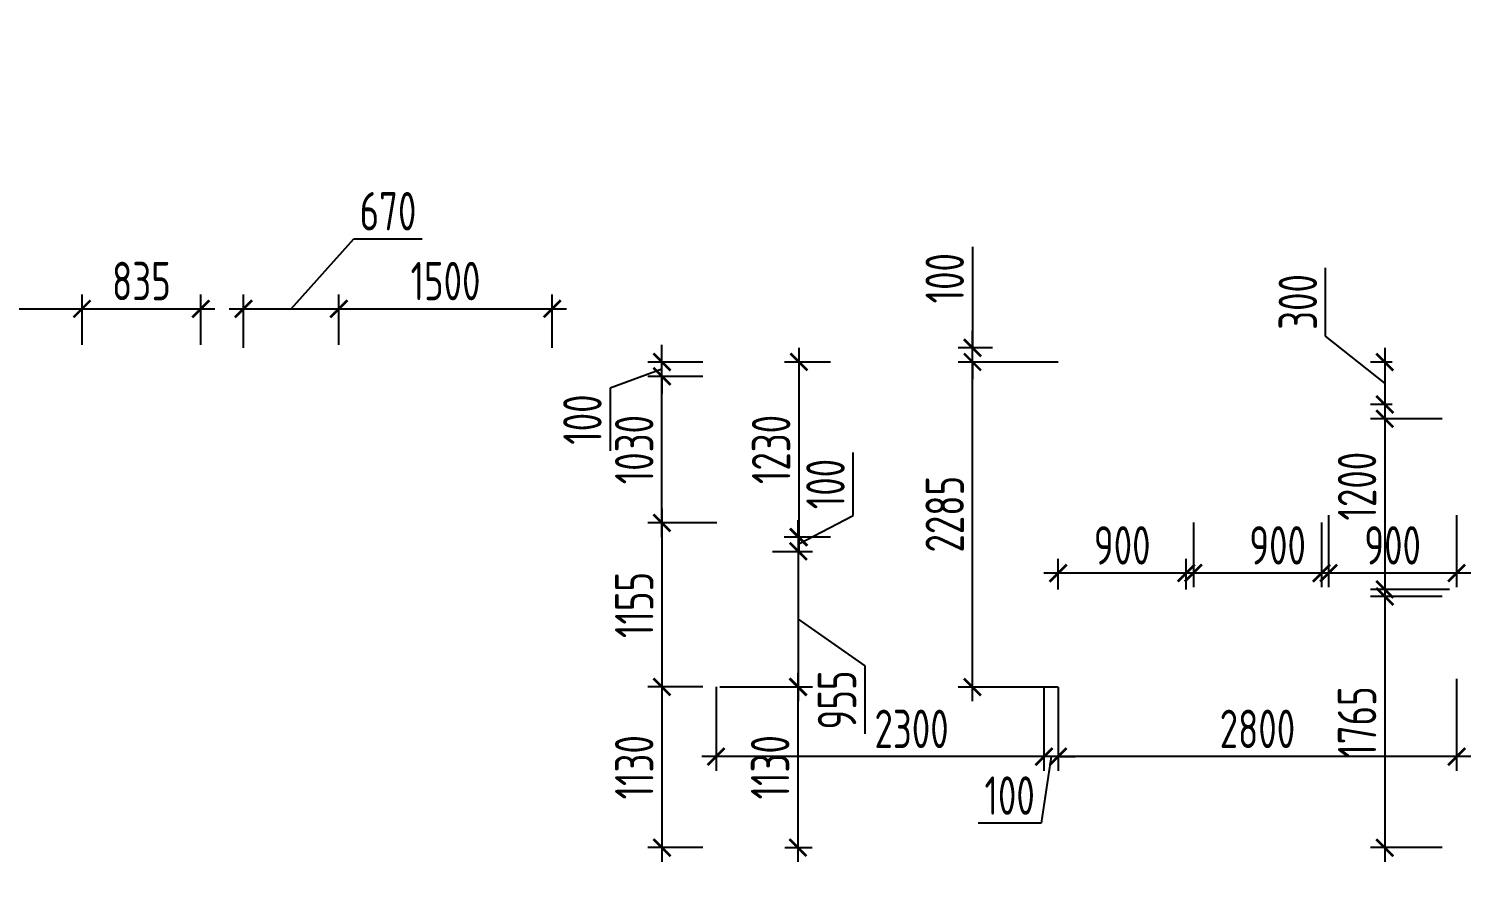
# Model space of a CAD drawing. Header units: millimetres. Extents: x -350007 to 536090, y -888 to 198380.
# Drawn here: x -170471 to -160289, y 75016 to 80921 of the extents above; entities that cross this region are included whole.
import ezdxf

# ---------------------------------------------------------------- set-up
doc = ezdxf.new("R2010")
doc.units = ezdxf.units.MM
doc.layers.add('АР_Размеры нов.', color=15, linetype='Continuous', lineweight=0)
doc.styles.add('ISOCPEUR', font='isocpeur.ttf', dxfattribs={"width": 0.7})
doc.dimstyles.new('R_100', dxfattribs={"dimtxt": 270, "dimasz": 120, "dimexe": 100, "dimexo": 0, "dimgap": 60, "dimtad": 1, "dimdec": 0, "dimrnd": 5, "dimzin": 0, "dimdsep": 46, "dimtxsty": 'ISOCPEUR', "dimblk": 'ARCHTICK', "dimcen": 0, "dimdle": 100, "dimclrd": 256, "dimclre": 256, "dimclrt": 256, "dimadec": 0, "dimazin": 0, "dimtfac": 2, "dimtdec": 0, "dimtofl": 0, "dimtmove": 1, "dimatfit": 3, "dimfxl": 1, "dimtvp": 3, "dimtolj": 1, "dimtzin": 0, "dimarcsym": 0})

# ---------------------------------------------------------------- blocks, each defined once
blk = doc.blocks.new('_ArchTick')
at = {"color": 0, "linetype": 'ByBlock', "const_width": 0.15}
blk.add_lwpolyline([(-0.5, -0.5), (0.5, 0.5)], dxfattribs=at)
blk = doc.blocks.new('*D2772')
at = {"layer": 'АР_Размеры нов.', "lineweight": -2, "ltscale": 100, "transparency": 16777216}
for p, q in [((-171598, 78700), (-171598, 79054)), ((-170098, 78700), (-170098, 79054)), ((-171698, 78954), (-169998, 78954))]:
    blk.add_line(p, q, dxfattribs=at)
at = {"layer": 'АР_Размеры нов.', "lineweight": -2, "ltscale": 100, "transparency": 16777216, "xscale": 120, "yscale": 120, "zscale": 120, "rotation": 180}
blk.add_blockref('_ArchTick', (-171598, 78954), dxfattribs=at)
at = {"layer": 'АР_Размеры нов.', "lineweight": -2, "ltscale": 100, "transparency": 16777216, "xscale": 120, "yscale": 120, "zscale": 120}
blk.add_blockref('_ArchTick', (-170098, 78954), dxfattribs=at)
at = {"layer": 'АР_Размеры нов.', "ltscale": 100, "transparency": 16777216, "insert": (-170848, 79149), "char_height": 270, "attachment_point": 5, "style": 'ISOCPEUR'}
blk.add_mtext('\\A1;1500', dxfattribs=at)
blk = doc.blocks.new('*D2773')
at = {"layer": 'АР_Размеры нов.', "lineweight": -2, "ltscale": 100, "transparency": 16777216}
for p, q in [((-168294, 78700), (-168294, 79054)), ((-166794, 78680), (-166794, 79054)), ((-168394, 78954), (-166694, 78954))]:
    blk.add_line(p, q, dxfattribs=at)
at = {"layer": 'АР_Размеры нов.', "lineweight": -2, "ltscale": 100, "transparency": 16777216, "xscale": 120, "yscale": 120, "zscale": 120, "rotation": 180}
blk.add_blockref('_ArchTick', (-168294, 78954), dxfattribs=at)
at = {"layer": 'АР_Размеры нов.', "lineweight": -2, "ltscale": 100, "transparency": 16777216, "xscale": 120, "yscale": 120, "zscale": 120}
blk.add_blockref('_ArchTick', (-166794, 78954), dxfattribs=at)
at = {"layer": 'АР_Размеры нов.', "ltscale": 100, "transparency": 16777216, "insert": (-167544, 79149), "char_height": 270, "attachment_point": 5, "style": 'ISOCPEUR'}
blk.add_mtext('\\A1;1500', dxfattribs=at)
blk = doc.blocks.new('*D2774')
at = {"layer": 'АР_Размеры нов.', "lineweight": -2, "ltscale": 100, "transparency": 16777216}
for p, q in [((-166023, 76396), (-166023, 75066)), ((-165737, 76296), (-166123, 76296)), ((-165737, 75166), (-166123, 75166))]:
    blk.add_line(p, q, dxfattribs=at)
at = {"layer": 'АР_Размеры нов.', "lineweight": -2, "ltscale": 100, "transparency": 16777216, "xscale": 120, "yscale": 120, "zscale": 120}
for p, rotation in [((-166023, 76296), 90), ((-166023, 75166), 270)]:
    blk.add_blockref('_ArchTick', p, dxfattribs=dict(at, rotation=rotation))
at = {"layer": 'АР_Размеры нов.', "ltscale": 100, "transparency": 16777216, "insert": (-166218, 75731), "char_height": 270, "attachment_point": 5, "rotation": 90, "style": 'ISOCPEUR'}
blk.add_mtext('\\A1;1130', dxfattribs=at)
blk = doc.blocks.new('*D2775')
at = {"layer": 'АР_Размеры нов.', "lineweight": -2, "ltscale": 100, "transparency": 16777216}
for p, q in [((-166023, 77349), (-166023, 78579)), ((-165737, 78479), (-166123, 78479)), ((-165637, 77449), (-166123, 77449))]:
    blk.add_line(p, q, dxfattribs=at)
at = {"layer": 'АР_Размеры нов.', "lineweight": -2, "ltscale": 100, "transparency": 16777216, "xscale": 120, "yscale": 120, "zscale": 120}
for p, rotation in [((-166023, 78479), 90), ((-166023, 77449), 270)]:
    blk.add_blockref('_ArchTick', p, dxfattribs=dict(at, rotation=rotation))
at = {"layer": 'АР_Размеры нов.', "ltscale": 100, "transparency": 16777216, "insert": (-166218, 77964), "char_height": 270, "attachment_point": 5, "rotation": 90, "style": 'ISOCPEUR'}
blk.add_mtext('\\A1;1030', dxfattribs=at)
blk = doc.blocks.new('*D2697')
at = {"layer": 'АР_Размеры нов.', "lineweight": -2, "ltscale": 100, "transparency": 16777216}
for p, q in [((-170098, 78700), (-170098, 79054)), ((-169264, 78700), (-169264, 79054)), ((-170198, 78954), (-169164, 78954))]:
    blk.add_line(p, q, dxfattribs=at)
at = {"layer": 'АР_Размеры нов.', "lineweight": -2, "ltscale": 100, "transparency": 16777216, "xscale": 120, "yscale": 120, "zscale": 120, "rotation": 180}
blk.add_blockref('_ArchTick', (-170098, 78954), dxfattribs=at)
at = {"layer": 'АР_Размеры нов.', "lineweight": -2, "ltscale": 100, "transparency": 16777216, "xscale": 120, "yscale": 120, "zscale": 120}
blk.add_blockref('_ArchTick', (-169264, 78954), dxfattribs=at)
at = {"layer": 'АР_Размеры нов.', "ltscale": 100, "transparency": 16777216, "insert": (-169681, 79149), "char_height": 270, "attachment_point": 5, "style": 'ISOCPEUR'}
blk.add_mtext('\\A1;835', dxfattribs=at)
blk = doc.blocks.new('*D2698')
at = {"layer": 'АР_Размеры нов.', "lineweight": -2, "ltscale": 100, "transparency": 16777216}
for p, q in [((-168629, 78954), (-168188, 79445)), ((-168188, 79445), (-167709, 79445)), ((-168964, 78680), (-168964, 79054)), ((-168294, 78700), (-168294, 79054)), ((-169064, 78954), (-168194, 78954))]:
    blk.add_line(p, q, dxfattribs=at)
at = {"layer": 'АР_Размеры нов.', "lineweight": -2, "ltscale": 100, "transparency": 16777216, "xscale": 120, "yscale": 120, "zscale": 120, "rotation": 180}
blk.add_blockref('_ArchTick', (-168964, 78954), dxfattribs=at)
at = {"layer": 'АР_Размеры нов.', "lineweight": -2, "ltscale": 100, "transparency": 16777216, "xscale": 120, "yscale": 120, "zscale": 120}
blk.add_blockref('_ArchTick', (-168294, 78954), dxfattribs=at)
at = {"layer": 'АР_Размеры нов.', "ltscale": 100, "transparency": 16777216, "insert": (-167948, 79640), "char_height": 270, "attachment_point": 5, "style": 'ISOCPEUR'}
blk.add_mtext('\\A1;670', dxfattribs=at)
blk = doc.blocks.new('*D1726')
at = {"layer": 'АР_Размеры нов.', "lineweight": -2, "ltscale": 500, "transparency": 16777216}
for p, q in [((-161360, 78762), (-161360, 79241)), ((-160944, 78431), (-161360, 78762)), ((-160944, 78680), (-160944, 78181)), ((-160893, 78580), (-161044, 78580)), ((-160893, 78281), (-161044, 78281))]:
    blk.add_line(p, q, dxfattribs=at)
at = {"layer": 'АР_Размеры нов.', "lineweight": -2, "ltscale": 500, "transparency": 16777216, "xscale": 120, "yscale": 120, "zscale": 120}
for p, rotation in [((-160944, 78580), 90), ((-160944, 78281), 270)]:
    blk.add_blockref('_ArchTick', p, dxfattribs=dict(at, rotation=rotation))
at = {"layer": 'АР_Размеры нов.', "lineweight": 13, "ltscale": 500, "transparency": 16777216, "insert": (-161555, 79002), "char_height": 270, "attachment_point": 5, "rotation": 90, "style": 'ISOCPEUR'}
blk.add_mtext('\\A1;300', dxfattribs=at)
blk = doc.blocks.new('*D1727')
at = {"layer": 'АР_Размеры нов.', "lineweight": -2, "ltscale": 500, "transparency": 16777216}
for p, q in [((-160944, 78281), (-160944, 76881)), ((-160540, 78181), (-161044, 78181)), ((-160490, 76981), (-161044, 76981))]:
    blk.add_line(p, q, dxfattribs=at)
at = {"layer": 'АР_Размеры нов.', "lineweight": -2, "ltscale": 500, "transparency": 16777216, "xscale": 120, "yscale": 120, "zscale": 120}
for p, rotation in [((-160944, 78181), 90), ((-160944, 76981), 270)]:
    blk.add_blockref('_ArchTick', p, dxfattribs=dict(at, rotation=rotation))
at = {"layer": 'АР_Размеры нов.', "lineweight": 13, "ltscale": 500, "transparency": 16777216, "insert": (-161139, 77707), "char_height": 270, "attachment_point": 5, "rotation": 90, "style": 'ISOCPEUR'}
blk.add_mtext('\\A1;1200', dxfattribs=at)
blk = doc.blocks.new('*D1728')
at = {"layer": 'АР_Размеры нов.', "lineweight": -2, "ltscale": 500, "transparency": 16777216}
for p, q in [((-160944, 77031), (-160944, 75066)), ((-160540, 76931), (-161044, 76931)), ((-160540, 75166), (-161044, 75166))]:
    blk.add_line(p, q, dxfattribs=at)
at = {"layer": 'АР_Размеры нов.', "lineweight": -2, "ltscale": 500, "transparency": 16777216, "xscale": 120, "yscale": 120, "zscale": 120}
for p, rotation in [((-160944, 76931), 90), ((-160944, 75166), 270)]:
    blk.add_blockref('_ArchTick', p, dxfattribs=dict(at, rotation=rotation))
at = {"layer": 'АР_Размеры нов.', "lineweight": 13, "ltscale": 500, "transparency": 16777216, "insert": (-161139, 76049), "char_height": 270, "attachment_point": 5, "rotation": 90, "style": 'ISOCPEUR'}
blk.add_mtext('\\A1;1765', dxfattribs=at)
blk = doc.blocks.new('*D1729')
at = {"layer": 'АР_Размеры нов.', "lineweight": -2, "ltscale": 500, "transparency": 16777216}
for p, q in [((-161339, 77504), (-161339, 76996)), ((-160439, 77504), (-160439, 76996)), ((-160339, 77096), (-161439, 77096))]:
    blk.add_line(p, q, dxfattribs=at)
at = {"layer": 'АР_Размеры нов.', "lineweight": -2, "ltscale": 500, "transparency": 16777216, "xscale": 120, "yscale": 120, "zscale": 120, "rotation": 180}
blk.add_blockref('_ArchTick', (-161339, 77096), dxfattribs=at)
at = {"layer": 'АР_Размеры нов.', "lineweight": -2, "ltscale": 500, "transparency": 16777216, "xscale": 120, "yscale": 120, "zscale": 120}
blk.add_blockref('_ArchTick', (-160439, 77096), dxfattribs=at)
at = {"layer": 'АР_Размеры нов.', "lineweight": 13, "ltscale": 500, "transparency": 16777216, "insert": (-160889, 77291), "char_height": 270, "attachment_point": 5, "style": 'ISOCPEUR'}
blk.add_mtext('\\A1;900', dxfattribs=at)
blk = doc.blocks.new('*D1730')
at = {"layer": 'АР_Размеры нов.', "lineweight": -2, "ltscale": 500, "transparency": 16777216}
for p, q in [((-162289, 77452), (-162289, 76996)), ((-161389, 77452), (-161389, 76996)), ((-161289, 77096), (-162389, 77096))]:
    blk.add_line(p, q, dxfattribs=at)
at = {"layer": 'АР_Размеры нов.', "lineweight": -2, "ltscale": 500, "transparency": 16777216, "xscale": 120, "yscale": 120, "zscale": 120, "rotation": 180}
blk.add_blockref('_ArchTick', (-162289, 77096), dxfattribs=at)
at = {"layer": 'АР_Размеры нов.', "lineweight": -2, "ltscale": 500, "transparency": 16777216, "xscale": 120, "yscale": 120, "zscale": 120}
blk.add_blockref('_ArchTick', (-161389, 77096), dxfattribs=at)
at = {"layer": 'АР_Размеры нов.', "lineweight": 13, "ltscale": 500, "transparency": 16777216, "insert": (-161697, 77291), "char_height": 270, "attachment_point": 5, "style": 'ISOCPEUR'}
blk.add_mtext('\\A1;900', dxfattribs=at)
blk = doc.blocks.new('*D1731')
at = {"layer": 'АР_Размеры нов.', "lineweight": -2, "ltscale": 500, "transparency": 16777216}
for p, q in [((-163239, 76981), (-163239, 77196)), ((-162339, 76981), (-162339, 77196)), ((-162239, 77096), (-163339, 77096))]:
    blk.add_line(p, q, dxfattribs=at)
at = {"layer": 'АР_Размеры нов.', "lineweight": -2, "ltscale": 500, "transparency": 16777216, "xscale": 120, "yscale": 120, "zscale": 120, "rotation": 180}
blk.add_blockref('_ArchTick', (-163239, 77096), dxfattribs=at)
at = {"layer": 'АР_Размеры нов.', "lineweight": -2, "ltscale": 500, "transparency": 16777216, "xscale": 120, "yscale": 120, "zscale": 120}
blk.add_blockref('_ArchTick', (-162339, 77096), dxfattribs=at)
at = {"layer": 'АР_Размеры нов.', "lineweight": 13, "ltscale": 500, "transparency": 16777216, "insert": (-162789, 77291), "char_height": 270, "attachment_point": 5, "style": 'ISOCPEUR'}
blk.add_mtext('\\A1;900', dxfattribs=at)
blk = doc.blocks.new('*D1732')
at = {"layer": 'АР_Размеры нов.', "lineweight": -2, "ltscale": 500, "transparency": 16777216}
for p, q in [((-166023, 77549), (-166023, 76196)), ((-165637, 77449), (-166123, 77449)), ((-165737, 76296), (-166123, 76296))]:
    blk.add_line(p, q, dxfattribs=at)
at = {"layer": 'АР_Размеры нов.', "lineweight": -2, "ltscale": 500, "transparency": 16777216, "xscale": 120, "yscale": 120, "zscale": 120}
for p, rotation in [((-166023, 77449), 90), ((-166023, 76296), 270)]:
    blk.add_blockref('_ArchTick', p, dxfattribs=dict(at, rotation=rotation))
at = {"layer": 'АР_Размеры нов.', "lineweight": 13, "ltscale": 500, "transparency": 16777216, "insert": (-166218, 76872), "char_height": 270, "attachment_point": 5, "rotation": 90, "style": 'ISOCPEUR'}
blk.add_mtext('\\A1;1155', dxfattribs=at)
blk = doc.blocks.new('*D1733')
at = {"layer": 'АР_Размеры нов.', "lineweight": -2, "ltscale": 500, "transparency": 16777216}
for p, q in [((-166023, 78580), (-166023, 78700)), ((-166023, 78530), (-166387, 78396)), ((-165737, 78580), (-166123, 78580)), ((-166023, 78479), (-166023, 78580)), ((-165737, 78479), (-166123, 78479)), ((-166023, 78479), (-166023, 78359)), ((-166387, 78396), (-166387, 77955))]:
    blk.add_line(p, q, dxfattribs=at)
at = {"layer": 'АР_Размеры нов.', "lineweight": -2, "ltscale": 500, "transparency": 16777216, "xscale": 120, "yscale": 120, "zscale": 120}
for p, rotation in [((-166023, 78580), 270), ((-166023, 78479), 90)]:
    blk.add_blockref('_ArchTick', p, dxfattribs=dict(at, rotation=rotation))
at = {"layer": 'АР_Размеры нов.', "lineweight": 13, "ltscale": 500, "transparency": 16777216, "insert": (-166582, 78175), "char_height": 270, "attachment_point": 5, "rotation": 90, "style": 'ISOCPEUR'}
blk.add_mtext('\\A1;100', dxfattribs=at)
blk = doc.blocks.new('*D1893')
at = {"layer": 'АР_Размеры нов.', "lineweight": -2, "ltscale": 500, "transparency": 16777216}
for p, q in [((-165061, 78680), (-165061, 77249)), ((-164838, 78580), (-165161, 78580)), ((-164838, 77349), (-165161, 77349))]:
    blk.add_line(p, q, dxfattribs=at)
at = {"layer": 'АР_Размеры нов.', "lineweight": -2, "ltscale": 500, "transparency": 16777216, "xscale": 120, "yscale": 120, "zscale": 120}
for p, rotation in [((-165061, 78580), 90), ((-165061, 77349), 270)]:
    blk.add_blockref('_ArchTick', p, dxfattribs=dict(at, rotation=rotation))
at = {"layer": 'АР_Размеры нов.', "lineweight": 13, "ltscale": 500, "transparency": 16777216, "insert": (-165256, 77965), "char_height": 270, "attachment_point": 5, "rotation": 90, "style": 'ISOCPEUR'}
blk.add_mtext('\\A1;1230', dxfattribs=at)
blk = doc.blocks.new('*D1894')
at = {"layer": 'АР_Размеры нов.', "lineweight": -2, "ltscale": 500, "transparency": 16777216}
for p, q in [((-164679, 77501), (-164679, 77943)), ((-165065, 77299), (-164679, 77501)), ((-165065, 77349), (-165065, 77469)), ((-164838, 77349), (-165165, 77349)), ((-165065, 77349), (-165065, 77249)), ((-165246, 77249), (-164965, 77249)), ((-165065, 77249), (-165065, 77129))]:
    blk.add_line(p, q, dxfattribs=at)
at = {"layer": 'АР_Размеры нов.', "lineweight": -2, "ltscale": 500, "transparency": 16777216, "xscale": 120, "yscale": 120, "zscale": 120}
for p, rotation in [((-165065, 77349), 270), ((-165065, 77249), 90)]:
    blk.add_blockref('_ArchTick', p, dxfattribs=dict(at, rotation=rotation))
at = {"layer": 'АР_Размеры нов.', "lineweight": 13, "ltscale": 500, "transparency": 16777216, "insert": (-164874, 77722), "char_height": 270, "attachment_point": 5, "rotation": 90, "style": 'ISOCPEUR'}
blk.add_mtext('\\A1;100', dxfattribs=at)
blk = doc.blocks.new('*D1895')
at = {"layer": 'АР_Размеры нов.', "lineweight": -2, "ltscale": 500, "transparency": 16777216}
for p, q in [((-165065, 77349), (-165065, 76196)), ((-165246, 77249), (-164965, 77249)), ((-165065, 76772), (-164598, 76444)), ((-164598, 76444), (-164598, 75965)), ((-165617, 76296), (-164965, 76296))]:
    blk.add_line(p, q, dxfattribs=at)
at = {"layer": 'АР_Размеры нов.', "lineweight": -2, "ltscale": 500, "transparency": 16777216, "xscale": 120, "yscale": 120, "zscale": 120}
for p, rotation in [((-165065, 77249), 90), ((-165065, 76296), 270)]:
    blk.add_blockref('_ArchTick', p, dxfattribs=dict(at, rotation=rotation))
at = {"layer": 'АР_Размеры нов.', "lineweight": 13, "ltscale": 500, "transparency": 16777216, "insert": (-164793, 76204), "char_height": 270, "attachment_point": 5, "rotation": 90, "style": 'ISOCPEUR'}
blk.add_mtext('\\A1;955', dxfattribs=at)
blk = doc.blocks.new('*D1896')
at = {"layer": 'АР_Размеры нов.', "lineweight": -2, "ltscale": 500, "transparency": 16777216}
for p, q in [((-165068, 76396), (-165068, 75066)), ((-165617, 76296), (-164968, 76296)), ((-165160, 75166), (-164968, 75166))]:
    blk.add_line(p, q, dxfattribs=at)
at = {"layer": 'АР_Размеры нов.', "lineweight": -2, "ltscale": 500, "transparency": 16777216, "xscale": 120, "yscale": 120, "zscale": 120}
for p, rotation in [((-165068, 76296), 90), ((-165068, 75166), 270)]:
    blk.add_blockref('_ArchTick', p, dxfattribs=dict(at, rotation=rotation))
at = {"layer": 'АР_Размеры нов.', "lineweight": 13, "ltscale": 500, "transparency": 16777216, "insert": (-165263, 75731), "char_height": 270, "attachment_point": 5, "rotation": 90, "style": 'ISOCPEUR'}
blk.add_mtext('\\A1;1130', dxfattribs=at)
blk = doc.blocks.new('*D1897')
at = {"layer": 'АР_Размеры нов.', "lineweight": -2, "ltscale": 500, "transparency": 16777216}
for p, q in [((-163841, 76195), (-163841, 78680)), ((-163239, 78580), (-163941, 78580)), ((-163239, 76295), (-163941, 76295))]:
    blk.add_line(p, q, dxfattribs=at)
at = {"layer": 'АР_Размеры нов.', "lineweight": -2, "ltscale": 500, "transparency": 16777216, "xscale": 120, "yscale": 120, "zscale": 120}
for p, rotation in [((-163841, 78580), 90), ((-163841, 76295), 270)]:
    blk.add_blockref('_ArchTick', p, dxfattribs=dict(at, rotation=rotation))
at = {"layer": 'АР_Размеры нов.', "lineweight": 13, "ltscale": 500, "transparency": 16777216, "insert": (-164036, 77510), "char_height": 270, "attachment_point": 5, "rotation": 90, "style": 'ISOCPEUR'}
blk.add_mtext('\\A1;2285', dxfattribs=at)
blk = doc.blocks.new('*D2218')
at = {"layer": 'АР_Размеры нов.', "lineweight": -2, "ltscale": 500, "transparency": 16777216}
for p, q in [((-163239, 76295), (-163239, 75706)), ((-160439, 76353), (-160439, 75706)), ((-160339, 75806), (-163339, 75806))]:
    blk.add_line(p, q, dxfattribs=at)
at = {"layer": 'АР_Размеры нов.', "lineweight": -2, "ltscale": 500, "transparency": 16777216, "xscale": 120, "yscale": 120, "zscale": 120, "rotation": 180}
blk.add_blockref('_ArchTick', (-163239, 75806), dxfattribs=at)
at = {"layer": 'АР_Размеры нов.', "lineweight": -2, "ltscale": 500, "transparency": 16777216, "xscale": 120, "yscale": 120, "zscale": 120}
blk.add_blockref('_ArchTick', (-160439, 75806), dxfattribs=at)
at = {"layer": 'АР_Размеры нов.', "lineweight": 13, "ltscale": 500, "transparency": 16777216, "insert": (-161839, 76001), "char_height": 270, "attachment_point": 5, "style": 'ISOCPEUR'}
blk.add_mtext('\\A1;2800', dxfattribs=at)
blk = doc.blocks.new('*D2219')
at = {"layer": 'АР_Размеры нов.', "lineweight": -2, "ltscale": 500, "transparency": 16777216}
for p, q in [((-163339, 76295), (-163339, 75706)), ((-163239, 76295), (-163239, 75706)), ((-163339, 75806), (-163459, 75806)), ((-163289, 75806), (-163359, 75337)), ((-163239, 75806), (-163339, 75806)), ((-163239, 75806), (-163119, 75806)), ((-163359, 75337), (-163800, 75337))]:
    blk.add_line(p, q, dxfattribs=at)
at = {"layer": 'АР_Размеры нов.', "lineweight": -2, "ltscale": 500, "transparency": 16777216, "xscale": 120, "yscale": 120, "zscale": 120}
blk.add_blockref('_ArchTick', (-163339, 75806), dxfattribs=at)
at = {"layer": 'АР_Размеры нов.', "lineweight": -2, "ltscale": 500, "transparency": 16777216, "xscale": 120, "yscale": 120, "zscale": 120, "rotation": 180}
blk.add_blockref('_ArchTick', (-163239, 75806), dxfattribs=at)
at = {"layer": 'АР_Размеры нов.', "lineweight": 13, "ltscale": 500, "transparency": 16777216, "insert": (-163580, 75532), "char_height": 270, "attachment_point": 5, "style": 'ISOCPEUR'}
blk.add_mtext('\\A1;100', dxfattribs=at)
blk = doc.blocks.new('*D2220')
at = {"layer": 'АР_Размеры нов.', "lineweight": -2, "ltscale": 500, "transparency": 16777216}
for p, q in [((-165642, 76296), (-165642, 75706)), ((-163339, 76295), (-163339, 75706)), ((-163239, 75806), (-165742, 75806))]:
    blk.add_line(p, q, dxfattribs=at)
at = {"layer": 'АР_Размеры нов.', "lineweight": -2, "ltscale": 500, "transparency": 16777216, "xscale": 120, "yscale": 120, "zscale": 120, "rotation": 180}
blk.add_blockref('_ArchTick', (-165642, 75806), dxfattribs=at)
at = {"layer": 'АР_Размеры нов.', "lineweight": -2, "ltscale": 500, "transparency": 16777216, "xscale": 120, "yscale": 120, "zscale": 120}
blk.add_blockref('_ArchTick', (-163339, 75806), dxfattribs=at)
at = {"layer": 'АР_Размеры нов.', "lineweight": 13, "ltscale": 500, "transparency": 16777216, "insert": (-164269, 76001), "char_height": 270, "attachment_point": 5, "style": 'ISOCPEUR'}
blk.add_mtext('\\A1;2300', dxfattribs=at)
blk = doc.blocks.new('*D4162')
at = {"layer": 'АР_Размеры нов.', "lineweight": -2, "transparency": 16777216}
for p, q in [((-163841, 79389), (-163841, 78680)), ((-163841, 78680), (-163841, 78800)), ((-163700, 78680), (-163941, 78680)), ((-163841, 78580), (-163841, 78680)), ((-163700, 78580), (-163941, 78580)), ((-163841, 78580), (-163841, 78460))]:
    blk.add_line(p, q, dxfattribs=at)
at = {"layer": 'АР_Размеры нов.', "lineweight": -2, "transparency": 16777216, "xscale": 120, "yscale": 120, "zscale": 120}
for p, rotation in [((-163841, 78680), 270), ((-163841, 78580), 90)]:
    blk.add_blockref('_ArchTick', p, dxfattribs=dict(at, rotation=rotation))
at = {"layer": 'АР_Размеры нов.', "transparency": 16777216, "insert": (-164036, 79169), "char_height": 270, "attachment_point": 5, "rotation": 90, "style": 'ISOCPEUR'}
blk.add_mtext('\\A1;100', dxfattribs=at)
blk = doc.blocks.new('*D7185')
at = {"layer": 'АР_Размеры нов.', "lineweight": -2, "transparency": 16777216}
for p, q in [((-152915, 120873), (-152915, 121315)), ((-153510, 120695), (-152915, 120873)), ((-153510, 120521), (-153510, 120869)), ((-154304, 120769), (-153410, 120769)), ((-154464, 120621), (-153410, 120621)), ((-280686, 59785), (-280686, 60786)), ((-281179, 60686), (-280586, 60686)), ((-281179, 59885), (-280586, 59885))]:
    blk.add_line(p, q, dxfattribs=at)
at = {"layer": 'АР_Размеры нов.', "lineweight": -2, "transparency": 16777216, "xscale": 120, "yscale": 120, "zscale": 120}
for p, rotation in [((-153510, 120769), 90), ((-153510, 120621), 270), ((-280686, 60686), 90), ((-280686, 59885), 270)]:
    blk.add_blockref('_ArchTick', p, dxfattribs=dict(at, rotation=rotation))
at = {"layer": 'АР_Размеры нов.', "transparency": 16777216, "char_height": 270, "attachment_point": 5, "rotation": 90, "style": 'ISOCPEUR'}
for s, insert in [('\\A1;150', (-153110, 121094)), ('\\A1;800', (-280881, 60286))]:
    blk.add_mtext(s, dxfattribs=dict(at, insert=insert))

msp = doc.modelspace()

# ---------------------------------------------------------------- dimensions: what is measured, and where the dimension line sits
at = {"layer": 'АР_Размеры нов.'}
for base, p1, p2, middle in [((-153510.4, 120769.1), (-154463.9, 120620.7), (-154303.9, 120769.1), (-153110.4, 120933.4)), ((-280686, 60686.4), (-281179, 59884.7), (-281179, 60686.4), (-280881, 60285.5))]:
    dim = msp.add_linear_dim(base=base, p1=p1, p2=p2, angle=90, dimstyle='R_100', override={"dimpost": '\\X'}, dxfattribs=at)
    dim.commit()
    dim.dimension.update_dxf_attribs({"geometry": '*D7185', "text_midpoint": middle})
at = {"layer": 'АР_Размеры нов.', "ltscale": 100}
dim = msp.add_linear_dim(base=(-168293.6, 78953.9), p1=(-168963.9, 78680.3), p2=(-168293.6, 78700.3), dimstyle='R_100', override={"dimpost": '\\X', "dimfxl": 2.5, "dimarcsym": 1}, dxfattribs=at)
dim.commit()
dim.dimension.update_dxf_attribs({"geometry": '*D2698', "text_midpoint": (-168127.6, 79445), "dimtype": 160})
at = {"layer": 'АР_Размеры нов.'}
dim = msp.add_linear_dim(base=(-163841, 78680.4), p1=(-163699.8, 78580.4), p2=(-163699.8, 78680.4), angle=90, dimstyle='R_100', override={"dimpost": '\\X'}, dxfattribs=at)
dim.commit()
dim.dimension.update_dxf_attribs({"geometry": '*D4162', "text_midpoint": (-163872.2, 79168.6), "dimtype": 160})
at = {"layer": 'АР_Размеры нов.', "ltscale": 100}
for base, p1, p2, picture, middle in [((-170097.6, 78953.9), (-171597.6, 78700.3), (-170097.6, 78700.3), '*D2772', (-170847.6, 79148.9)), ((-169263.9, 78953.9), (-170097.6, 78700.3), (-169263.9, 78700.3), '*D2697', (-169680.7, 79148.9)), ((-166793.6, 78953.9), (-168293.6, 78700.3), (-166793.6, 78680.3), '*D2773', (-167543.6, 79148.9))]:
    dim = msp.add_linear_dim(base=base, p1=p1, p2=p2, dimstyle='R_100', override={"dimpost": '\\X', "dimfxl": 2.5, "dimarcsym": 1}, dxfattribs=at)
    dim.commit()
    dim.dimension.update_dxf_attribs({"geometry": picture, "text_midpoint": middle})
at = {"layer": 'АР_Размеры нов.', "lineweight": 13, "ltscale": 500}
for base, p1, p2, picture, middle in [((-160943.8, 78281.5), (-160893.2, 78580.3), (-160893.2, 78281.5), '*D1726', (-161359.7, 78822.3)), ((-166023.4, 78580.3), (-165736.6, 78479), (-165736.6, 78580.3), '*D1733', (-166386.8, 78336.1)), ((-163841, 78580.3), (-163239.2, 76295.3), (-163239.2, 78580.3), '*D1897', (-163841, 77509.7)), ((-160943.8, 76981.5), (-160539.9, 78181.5), (-160489.9, 76981.5), '*D1727', (-160943.8, 77707.3)), ((-165065, 77248.7), (-164838, 77348.7), (-165245.8, 77248.7), '*D1894', (-164679.3, 77561.3)), ((-165065, 76295.7), (-165245.8, 77248.7), (-165616.6, 76295.7), '*D1895', (-164598.4, 76383.8))]:
    dim = msp.add_linear_dim(base=base, p1=p1, p2=p2, angle=90, dimstyle='R_100', override={"dimpost": '\\X'}, dxfattribs=at)
    dim.commit()
    dim.dimension.update_dxf_attribs({"geometry": picture, "text_midpoint": middle, "dimtype": 160})
for base, p1, p2, override, picture, middle in [((-165061.4, 77348.7), (-164838, 78580.4), (-164838, 77348.7), {"dimpost": '\\X'}, '*D1893', (-165256.4, 77964.6)), ((-166023.4, 76295.7), (-165637.5, 77448.7), (-165736.6, 76295.7), {"dimpost": '\\X', "dimfxl": 2.5, "dimarcsym": 1}, '*D1732', (-166218.4, 76872.2)), ((-160943.8, 75165.7), (-160539.9, 76931.5), (-160539.9, 75165.7), {"dimpost": '\\X'}, '*D1728', (-161138.8, 76048.6)), ((-165068.2, 75165.7), (-165616.6, 76295.7), (-165160.3, 75165.7), {"dimpost": '\\X'}, '*D1896', (-165263.2, 75730.7))]:
    dim = msp.add_linear_dim(base=base, p1=p1, p2=p2, angle=90, dimstyle='R_100', override=override, dxfattribs=at)
    dim.commit()
    dim.dimension.update_dxf_attribs({"geometry": picture, "text_midpoint": middle})
at = {"layer": 'АР_Размеры нов.', "ltscale": 100}
for base, p1, p2, picture, middle in [((-166023.4, 78479), (-165637.5, 77448.7), (-165736.6, 78479), '*D2775', (-166218.4, 77963.9)), ((-166023.4, 75165.7), (-165736.6, 76295.7), (-165736.6, 75165.7), '*D2774', (-166218.4, 75730.7))]:
    dim = msp.add_linear_dim(base=base, p1=p1, p2=p2, angle=90, dimstyle='R_100', override={"dimpost": '\\X', "dimfxl": 2.5, "dimarcsym": 1}, dxfattribs=at)
    dim.commit()
    dim.dimension.update_dxf_attribs({"geometry": picture, "text_midpoint": middle})
at = {"layer": 'АР_Размеры нов.', "lineweight": 13, "ltscale": 500}
for base, p1, p2, picture, middle in [((-161338.9, 77095.9), (-160438.9, 77503.8), (-161338.9, 77503.8), '*D1729', (-160888.9, 77290.9)), ((-163239.2, 77095.9), (-162339.2, 76981.5), (-163239.2, 76981.5), '*D1731', (-162789.2, 77290.9)), ((-163239.2, 75805.7), (-160438.9, 76352.8), (-163239.2, 76295.3), '*D2218', (-161839, 76000.7))]:
    dim = msp.add_linear_dim(base=base, p1=p1, p2=p2, dimstyle='R_100', override={"dimpost": '\\X'}, dxfattribs=at)
    dim.commit()
    dim.dimension.update_dxf_attribs({"geometry": picture, "text_midpoint": middle})
for base, p1, p2, picture, middle in [((-162289.2, 77095.9), (-161388.9, 77451.5), (-162289.2, 77451.5), '*D1730', (-161697.1, 77095.9)), ((-165641.6, 75805.7), (-163339.2, 76295.3), (-165641.6, 76295.7), '*D2220', (-164268.9, 75805.7)), ((-163339.2, 75805.7), (-163239.2, 76295.3), (-163339.2, 76295.3), '*D2219', (-163419.1, 75337.3))]:
    dim = msp.add_linear_dim(base=base, p1=p1, p2=p2, dimstyle='R_100', override={"dimpost": '\\X'}, dxfattribs=at)
    dim.commit()
    dim.dimension.update_dxf_attribs({"geometry": picture, "text_midpoint": middle, "dimtype": 160})

doc.saveas('drawing.dxf')
